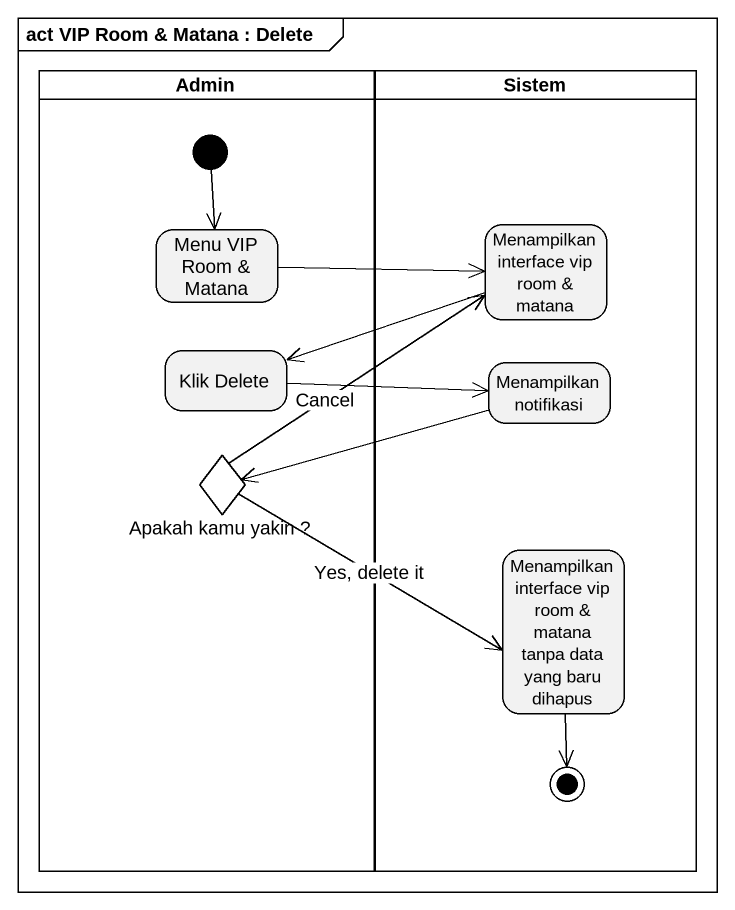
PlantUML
@startuml
mainframe act VIP Room & Matana : Delete
hide empty description
state Admin <<partition>> {
  state "Menu VIP Room & Matana" as Menu_VIP_Room_Matana
  state "Klik Delete" as Klik_Delete
  state "Apakah kamu yakin ?" as Apakah_kamu_yakin <<choice>>
  [*] --> Menu_VIP_Room_Matana
}
state Sistem <<partition>> {
  state "Menampilkan interface vip room & matana" as Menampilkan_interface_vip
  state "Menampilkan notifikasi" as Menampilkan_notifikasi
  state "Menampilkan interface vip room & matana tanpa data yang baru dihapus" as Menampilkan_interface_vip_2
  Menampilkan_interface_vip_2 --> [*]
}
Menu_VIP_Room_Matana -right-> Menampilkan_interface_vip
Menampilkan_interface_vip -left-> Klik_Delete
Klik_Delete -right-> Menampilkan_notifikasi
Menampilkan_notifikasi -left-> Apakah_kamu_yakin
Apakah_kamu_yakin -up-> Menampilkan_interface_vip : Cancel
Apakah_kamu_yakin -right-> Menampilkan_interface_vip_2 : Yes, delete it
@enduml
